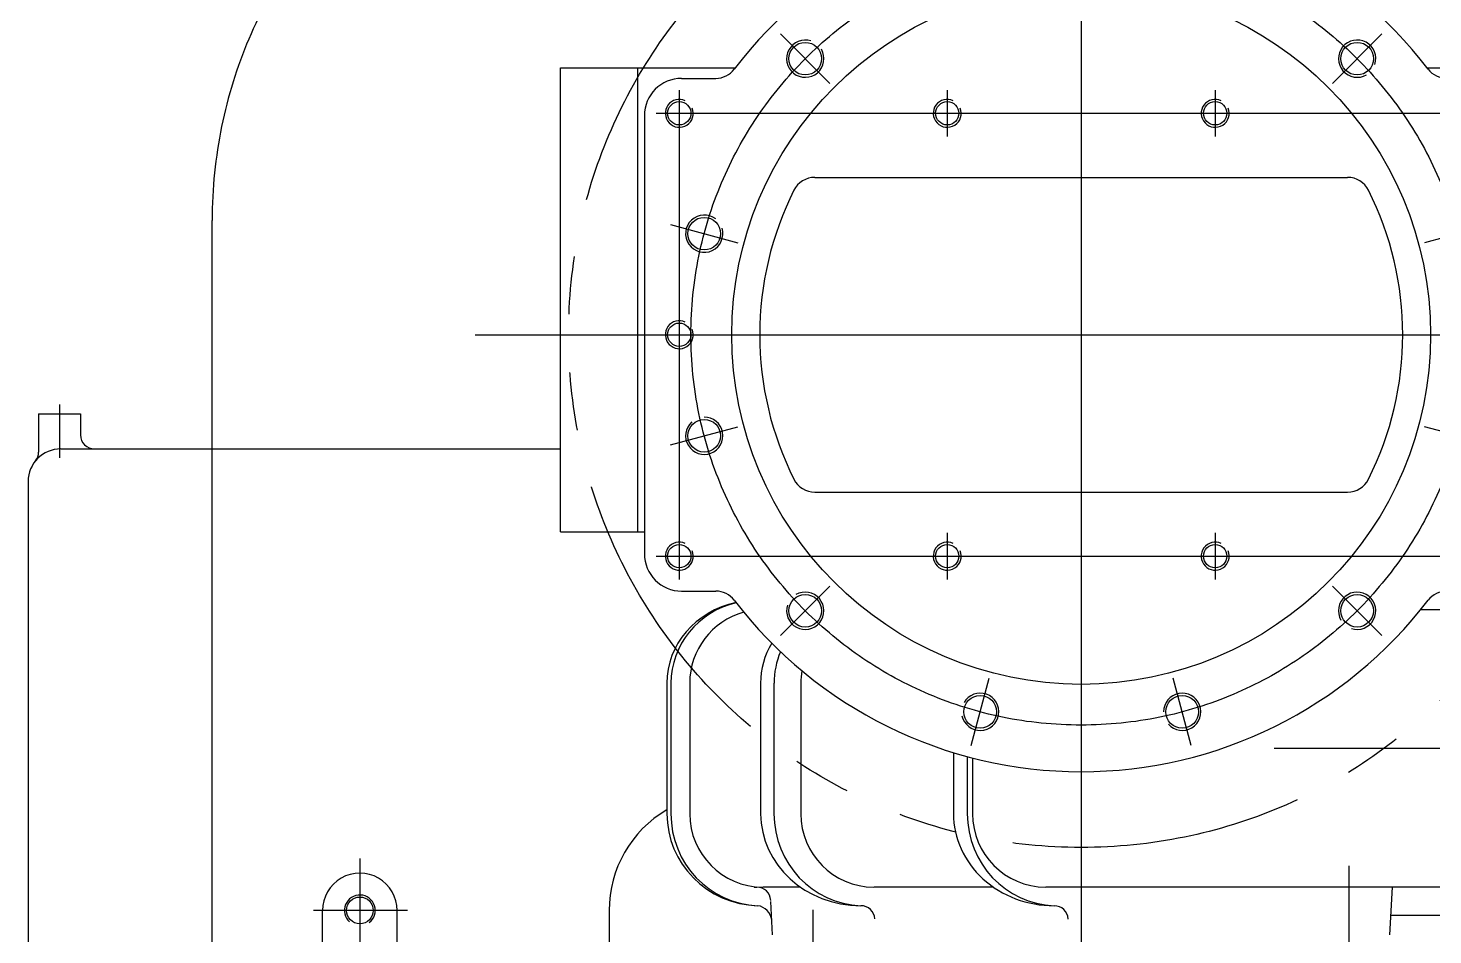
# Model space of a CAD drawing. Header units: millimetres. Extents: x -1838618 to -1600818, y -1770412 to -1553248.
# Drawn here: x -1818624 to -1818021, y -1685252 to -1684863 of the extents above; entities that cross this region are included whole.
import ezdxf

# ---------------------------------------------------------------- set-up
doc = ezdxf.new("R2010")
doc.units = ezdxf.units.MM
doc.header["$LTSCALE"] = 100
for name, pattern in [('ACAD_ISO04W100', [30, 24, -3, 0, -3]), ('CENTER', [2, 1.25, -0.25, 0.25, -0.25]), ('PHANTOM', [2.5, 1.25, -0.25, 0.25, -0.25, 0.25, -0.25])]:
    doc.linetypes.add(name, pattern=pattern)
doc.layers.add('111steel', color=2, linetype='Continuous', lineweight=50)
for name, color, linetype in [('412equipment', 6, 'Continuous'), ('418exhaust', 30, 'Continuous'), ('419insulation', 63, 'PHANTOM'), ('TV', 7, 'Continuous')]:
    doc.layers.add(name, color=color, linetype=linetype)

# ---------------------------------------------------------------- blocks, each defined once
blk = doc.blocks.new('GE-2')
at = {"layer": 'TV', "color": 7, "linetype": 'CENTER', "ltscale": 25.4}
for p, q in [((-21262.8, 47336.99), (-21262.8, 46380.03)), ((-21391.84, 47276.89), (-21370.63, 47255.68)), ((-21133.75, 47276.89), (-21154.96, 47255.68)), ((-21435.29, 47252.84), (-21435.29, 47042.84)), ((-21320.29, 47252.84), (-21320.29, 47232.84)), ((-21205.29, 47252.84), (-21205.29, 47232.84)), ((-21445.29, 47242.84), (-21062.94, 47242.84)), ((-21439.08, 47195.08), (-21410.1, 47187.32)), ((-21086.03, 47195.21), (-21115.49, 47187.32)), ((-21492.06, 47147.84), (-21031.86, 47147.84)), ((-21701.3, 47117.84), (-21701.3, 47094.96)), ((-21439.08, 47100.61), (-21410.1, 47108.38)), ((-21086.03, 47100.48), (-21115.49, 47108.37)), ((-21320.29, 47062.84), (-21320.29, 47042.84)), ((-21205.29, 47062.84), (-21205.29, 47042.84)), ((-21445.29, 47052.84), (-21070.46, 47052.84)), ((-21391.84, 47018.8), (-21370.63, 47040.01)), ((-21133.75, 47018.79), (-21154.96, 47040.01)), ((-21310.03, 46971.56), (-21302.27, 47000.54)), ((-21215.56, 46971.56), (-21223.33, 47000.54)), ((-21004.28, 46970.34), (-21179.96, 46970.34)), ((-21572.4, 46923.14), (-21572.4, 46841.71)), ((-21147.8, 46865.87), (-21147.8, 46919.98)), ((-21551.93, 46900.84), (-21592.25, 46900.84)), ((-21377.8, 46865.87), (-21377.8, 46901.02))]:
    blk.add_line(p, q, dxfattribs=at)
at = {"layer": 'TV', "color": 7, "linetype": 'Continuous', "ltscale": 25.4}
for p, q in [((-21486.3, 47063.34), (-21486.3, 47262.34)), ((-21486.3, 47262.34), (-21411.27, 47262.34)), ((-21453.11, 47063.34), (-21453.11, 47262.34)), ((-21114.31, 47262.34), (-21039.29, 47262.34)), ((-21434.29, 47257.84), (-21419.66, 47257.84)), ((-21450.29, 47241.84), (-21450.29, 47053.84)), ((-21377.15, 47215.34), (-21148.43, 47215.34)), ((-21710.3, 47113.84), (-21692.3, 47113.84)), ((-21710.3, 47113.84), (-21710.3, 47097.48)), ((-21692.3, 47113.84), (-21692.3, 47104.84)), ((-21700.8, 47098.84), (-21486.3, 47098.84)), ((-21714.8, 47084.84), (-21714.8, 46519.84)), ((-21377.15, 47080.34), (-21148.43, 47080.34)), ((-21486.3, 47063.34), (-21450.29, 47063.34)), ((-21434.29, 47037.84), (-21419.66, 47037.84)), ((-21083.49, 47029.84), (-21117.08, 47029.84)), ((-21440.71, 46998.34), (-21440.71, 46942.34)), ((-21438.95, 46998.34), (-21438.95, 46942.34)), ((-21430.83, 46998.34), (-21430.83, 46942.34)), ((-21400.41, 46998.34), (-21400.41, 46942.34)), ((-21394.71, 46998.34), (-21394.71, 46942.34)), ((-21383.16, 46998.34), (-21383.16, 46942.34)), ((-21317.62, 46968.54), (-21317.62, 46942.34)), ((-21311.74, 46966.84), (-21311.74, 46942.34)), ((-21309.44, 46966.24), (-21309.44, 46942.34)), ((-21403.22, 46910.84), (-21402.04, 46910.84)), ((-21383.32, 46910.84), (-21399.33, 46910.84)), ((-21300.47, 46910.84), (-21351.66, 46910.84)), ((-21083.49, 46910.84), (-21277.94, 46910.84)), ((-21130.3, 46890.34), (-21129.22, 46910.84)), ((-21395.3, 46890.34), (-21396.05, 46904.66)), ((-21588.4, 46865.84), (-21588.4, 46900.84)), ((-21556.4, 46865.84), (-21556.4, 46900.84)), ((-21465.4, 46900.84), (-21465.4, 46804.94)), ((-21403.22, 46902.94), (-21401.62, 46902.86)), ((-21007.89, 46898.7), (-21129.86, 46898.7))]:
    blk.add_line(p, q, dxfattribs=at)
at = {"layer": 'TV', "color": 7, "linetype": 'CENTER', "ltscale": 25.4}
blk.add_circle((-21262.8, 47147.84), 167.5, dxfattribs=at)
at = {"layer": 'TV', "color": 7, "linetype": 'Continuous', "ltscale": 25.4}
for centre, radius in [((-21381.23, 47266.29), 7), ((-21144.35, 47266.28), 7), ((-21435.29, 47242.84), 5), ((-21320.29, 47242.84), 5), ((-21205.29, 47242.84), 5), ((-21424.59, 47191.2), 7), ((-21435.29, 47147.84), 5), ((-21424.59, 47104.49), 7), ((-21435.29, 47052.84), 5), ((-21320.29, 47052.84), 5), ((-21205.29, 47052.84), 5), ((-21381.24, 47029.4), 7), ((-21144.36, 47029.4), 7), ((-21306.15, 46986.05), 7), ((-21219.45, 46986.05), 7), ((-21572.4, 46900.84), 5.75)]:
    blk.add_circle(centre, radius, dxfattribs=at)
for centre, radius, start, end in [((-21262.79, 47147.84), 187.5, 37.40991, 142.58419), ((-21381.23, 47266.29), 8, 72.13434, 29.99998), ((-21144.35, 47266.28), 8, 342.13432, 299.99994), ((-21419.66, 47267.84), 10, 269.99994, 322.58415), ((-21105.93, 47267.84), 10, 217.41569, 269.99983), ((-21434.29, 47241.84), 16, 90.00004, 180.00002), ((-21435.29, 47242.84), 6, 64.61911, 22.26389), ((-21320.29, 47242.84), 6, 64.61911, 22.26389), ((-21205.29, 47242.84), 6, 64.61911, 22.26389), ((-21377.15, 47205.34), 10, 89.99955, 153.30622), ((-21148.43, 47205.34), 10, 26.69376, 90.00047), ((-21262.79, 47147.84), 138, 153.30644, 179.99997), ((-21262.79, 47147.84), 138, 333.30644, 26.6936), ((-21424.59, 47191.2), 8, 52.14619, 16.67242), ((-21435.29, 47147.84), 6, 64.61911, 22.26389), ((-21262.79, 47147.84), 138, 180.00002, 206.6936), ((-21424.59, 47104.49), 8, 132.13433, 89.99997), ((-21686.3, 47104.84), 6, 180.00003, 270.00002), ((-21700.8, 47084.84), 14, 89.99998, 179.99997), ((-21716.3, 47097.48), 6, 320.80462, 359.99996), ((-21377.15, 47090.34), 10, 206.69377, 270.00043), ((-21148.43, 47090.34), 10, 269.9995, 333.30618), ((-21435.29, 47052.84), 6, 64.61911, 22.26389), ((-21320.29, 47052.84), 6, 64.61911, 22.26389), ((-21205.29, 47052.84), 6, 64.61911, 22.26389), ((-21434.29, 47053.84), 16, 180.00002, 270), ((-21419.66, 47027.84), 10, 37.41581, 90.00004), ((-21381.24, 47029.4), 8, 162.13432, 119.99996), ((-21144.36, 47029.4), 8, 252.1343, 209.99995), ((-21105.93, 47027.84), 10, 90.00015, 142.5843), ((-21262.79, 47147.84), 187.5, 217.4158, 322.59044), ((-21399.33, 46998.34), 31.5, 105.22016, 179.99997), ((-21351.66, 46998.34), 31.5, 170.21165, 179.99997), ((-21306.15, 46986.05), 8, 192.13432, 149.99996), ((-21219.45, 46986.05), 8, 222.13431, 179.99995), ((-21415.4, 46900.84), 50, 120.41252, 179.99997), ((-21399.33, 46942.34), 31.5, 179.99997, 269.67117), ((-21351.66, 46942.34), 31.5, 179.99997, 269.67117), ((-21277.94, 46942.34), 31.5, 179.99997, 269.67117), ((-21572.4, 46900.84), 16, 359.99996, 179.99997), ((-21402.04, 46904.84), 6, 2.99259, 90.00671), ((-21572.4, 46900.84), 6.6, 307.57553, 228.15427), ((-21402.65, 46895.87), 7.07, 6.42231, 81.5614), ((-21357.37, 46896.86), 6, 3, 89.99998), ((-21274.4, 46896.84), 6, 3, 89.99998)]:
    blk.add_arc(centre, radius, start, end, dxfattribs=at)
at = {"layer": 'TV', "color": 7, "linetype": 'Continuous'}
for centre, major_axis, ratio, start_param, end_param in [((-21402.27, 46998.34), (-38.4, 0), 0.924475, 4.940185, 6.283185), ((-21402.27, 46998.34), (-36.6, 0), 0.969939, 4.950172, 6.283185), ((-21362.01, 46998.34), (-38.4, 0), 0.924475, 5.778307, 6.283185), ((-21358.02, 46998.34), (-36.6, 0), 0.969939, 5.892789, 6.283185), ((-21400.41, 46942.34), (-40.2, 0), 0.982587, 0, 1.540881), ((-21400.41, 46942.34), (-0.67, 39.49), 0.974676, 1.554153, 3.092803), ((-21357.37, 46942.34), (-43, 0), 0.918605, 0, 1.570796), ((-21356.17, 46942.34), (-0.67, 39.49), 0.974676, 1.554153, 3.092803), ((-21274.4, 46942.34), (-43.2, -0.18), 0.91435, 6.278604, 7.850151), ((-21273.2, 46942.34), (-0.67, 39.49), 0.974678, 1.554152, 3.092802)]:
    blk.add_ellipse(centre, major_axis=major_axis, ratio=ratio, start_param=start_param, end_param=end_param, dxfattribs=at)
blk = doc.blocks.new('p-11')
at = {"color": 1, "lineweight": -3}
blk.add_line((-48777.22, 68922.16), (-48246.02, 68922.16), dxfattribs=at)
at = {"layer": '418exhaust', "color": 1, "linetype": 'CENTER'}
blk.add_line((-48517.12, 69212.16), (-48517.12, 68632.16), dxfattribs=at)
at = {"layer": '418exhaust', "color": 2}
blk.add_circle((-48517.12, 68922.16), 150, dxfattribs=at)
at = {"layer": '419insulation', "color": 2}
blk.add_circle((-48517.12, 68922.16), 220, dxfattribs=at)
blk = doc.blocks.new('A$C491301AA')
at = {"layer": '111steel', "color": 9, "linetype": 'PHANTOM', "lineweight": -3, "ltscale": 200}
blk.add_line((0, 200), (0, 1200), dxfattribs=at)
blk.add_arc((200, 1200), 200, 90, 180, dxfattribs=at)
blk = doc.blocks.new('UPPER PLATFORM')
at = {"lineweight": -3}
blk.add_blockref('p-11', (29790.12, -68371.16), dxfattribs=at)
at = {"color": 2, "lineweight": -3}
blk.add_blockref('A$C491301AA', (-19100, -600), dxfattribs=at)
at = {"layer": '412equipment', "lineweight": -3}
blk.add_blockref('GE-2', (2535.8, -46596.84), dxfattribs=at)

msp = doc.modelspace()

# ---------------------------------------------------------------- block references
at = {"color": 9, "linetype": 'ACAD_ISO04W100'}
msp.add_blockref('UPPER PLATFORM', (-1799445.35, -1685545.74), dxfattribs=at)

doc.saveas('drawing.dxf')
